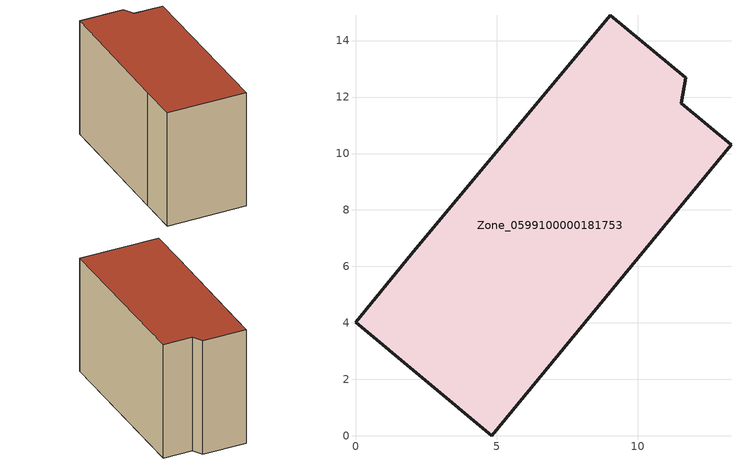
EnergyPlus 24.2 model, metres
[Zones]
Zone_0599100000181753
 floor ground (C_G): 0,4.02 1.97,6.43 9.02,14.9 11.69,12.68 11.53,11.78 13.3,10.31 4.83,0 z0
 wall outside (C_F): 4.83,0 13.3,10.31 11.53,11.78 11.69,12.68 9.02,14.9 1.97,6.43 0,4.02 4.83,0 z0:9.5
 roof outside (C_R): 1.97,6.43 0,4.02 4.83,0 13.3,10.31 11.53,11.78 11.69,12.68 9.02,14.9 z9.5
[BUILDING]
Pand.0599100000181753: North Axis=0; Terrain=City; Loads Convergence Tolerance Value=0.04; Temperature Convergence Tolerance Value=0.4; Solar Distribution=FullExterior; Maximum Number of Warmup Days=25; Minimum Number of Warmup Days=1
[Site:Location]
Rotterdam.The.Hague.AP_ZH_NLD Design_Conditions: Latitude=51.96; Longitude=4.45; Time Zone=1; Elevation=-4.5
[SITE:GROUNDTEMPERATURE:BUILDINGSURFACE]
18, 18, 18, 18, 18, 18, 18, 18, 18, 18, 18, 18
[MATERIAL] Thermal Absorptance=0.9; Solar Absorptance=0.7; Visible Absorptance=0.7
Name | Roughness | Thickness | Conductivity | Density | Specific Heat
G.TI.1946 | MediumSmooth | 0.15 | 1 | 540 | 1210
F.TI.1946 | Rough | 0.3 | 0.857143 | 1920 | 840
R.TI.1946 | MediumRough | 0.2 | 0.1 | 1500 | 1000
[CONSTRUCTION]
C_G: G.TI.1946
C_F: F.TI.1946
C_R: R.TI.1946
[ZONE]
Zone_0599100000181753: Type=1; Multiplier=1; Ceiling Height=Autocalculate; Volume=Autocalculate; Floor Area=autocalculate; Part of Total Floor Area=Yes
[ZONEINFILTRATION:DESIGNFLOWRATE]
Infil_Zone_0599100000181753: Zone or ZoneList or Space or SpaceList=Zone_0599100000181753; Schedule=AlwaysOn; Design Flow Rate Calculation Method=Flow/Area; Flow Rate per Floor Area=0.003; Constant Term Coefficient=1; Temperature Term Coefficient=0; Velocity Term Coefficient=0; Velocity Squared Term Coefficient=0
[HVACTEMPLATE:ZONE:IDEALLOADSAIRSYSTEM]
Zone_0599100000181753: Maximum Heating Supply Air Temperature=50; Minimum Cooling Supply Air Temperature=13; Maximum Heating Supply Air Humidity Ratio=0.0156; Minimum Cooling Supply Air Humidity Ratio=0.0077; Heating Limit=NoLimit; Cooling Limit=NoLimit; Dehumidification Control Type=ConstantSensibleHeatRatio; Cooling Sensible Heat Ratio=0.7; Dehumidification Setpoint=60; Humidification Control Type=None; Humidification Setpoint=30; Outdoor Air Method=None; Outdoor Air Flow Rate per Person=0.00944; Outdoor Air Flow Rate per Zone Floor Area=0; Outdoor Air Flow Rate per Zone=0; Demand Controlled Ventilation Type=None; Outdoor Air Economizer Type=NoEconomizer; Heat Recovery Type=None; Sensible Heat Recovery Effectiveness=0.7; Latent Heat Recovery Effectiveness=0.65
[ZONECONTROL:THERMOSTAT]
ThermostatControl_Zone_0599100000181753: Zone or ZoneList=Zone_0599100000181753; Control Type Schedule=DualSetpointControlType; Control 1=Thermostat_Zone_0599100000181753; Temperature Difference Between Cutout And Setpoint=0
[THERMOSTATSETPOINT:DUALSETPOINT]
Thermostat_Zone_0599100000181753: Heating Setpoint Temperature Schedule=HeatingSetpoint_Zone_0599100000181753; Cooling Setpoint Temperature Schedule=CoolingSetpoint_Zone_0599100000181753
[SCHEDULE:COMPACT]
HeatingSetpoint_Zone_0599100000181753: Through: 12/31, For: AllDays, Until: 24:00, 21
CoolingSetpoint_Zone_0599100000181753: Through: 12/31, For: AllDays, Until: 24:00, 24
DualSetpointControlType: Through: 12/31, For: AllDays, Until: 24:00, 4
AlwaysOn: Through: 12/31, For: AllDays, Until: 24:00, 1
